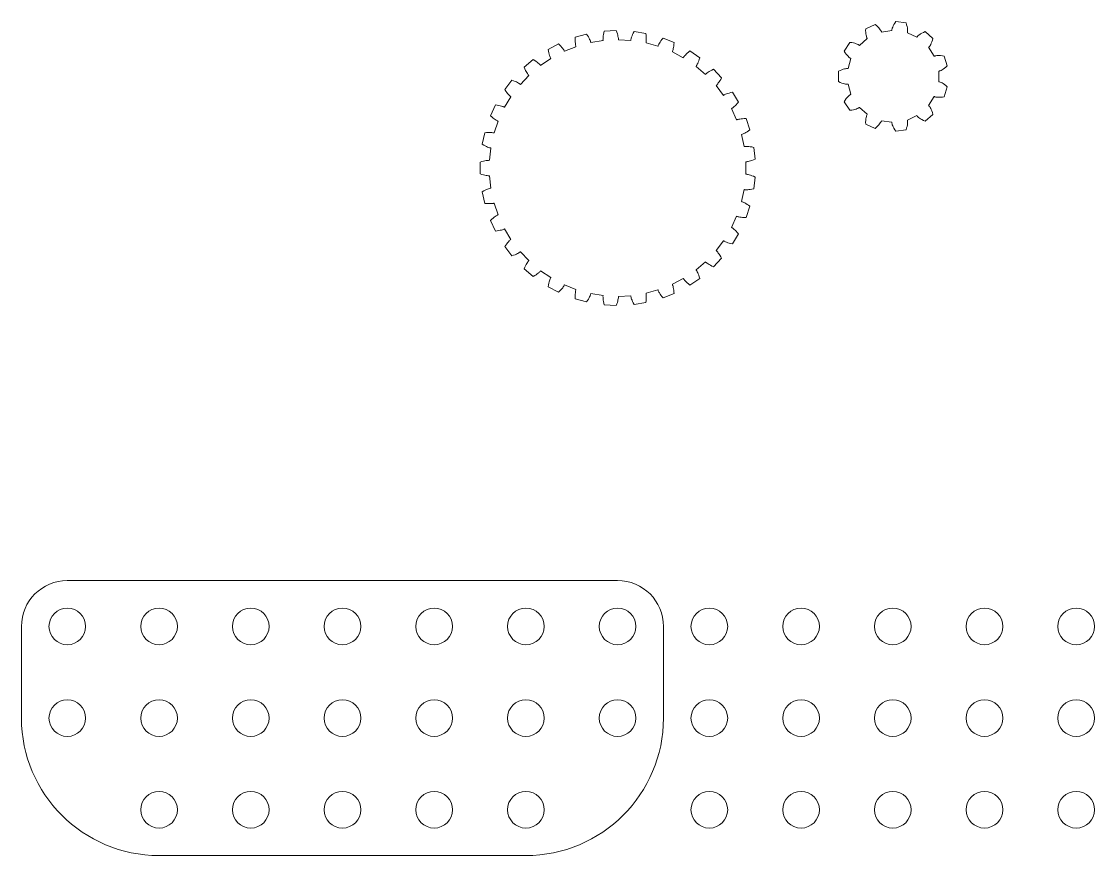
# Model space of a CAD drawing. Extents: x 3 to 252, y 3 to 116.
# Drawn here: x 135 to 252, y 25 to 116 of the extents above; entities that cross this region are included whole.
import ezdxf

# ---------------------------------------------------------------- set-up
doc = ezdxf.new("R2010")
doc.units = 0
doc.layers.get('0').update_dxf_attribs({"lineweight": 0})
doc.layers.add('layer 1', color=1, linetype='Continuous', lineweight=0)

msp = doc.modelspace()

# ---------------------------------------------------------------- linework, layer by layer
at = {"lineweight": 0}
for p, q in [((230.22, 115.82), (230.34, 115.99)), ((230.34, 115.99), (230.34, 115.99)), ((231.45, 115.83), (230.34, 115.99)), ((231.51, 115.63), (231.45, 115.83)), ((231.45, 115.83), (231.45, 115.83)), ((198.47, 114.57), (198.51, 114.74)), ((198.51, 114.74), (198.55, 114.93)), ((199.84, 115), (198.55, 114.93)), ((198.55, 114.93), (198.55, 114.93)), ((199.91, 114.81), (199.84, 115)), ((199.84, 115), (199.84, 115)), ((199.97, 114.65), (199.91, 114.81)), ((201.64, 114.56), (201.71, 114.72)), ((201.71, 114.72), (201.8, 114.89)), ((201.8, 114.89), (201.8, 114.89)), ((203.07, 114.68), (201.8, 114.89)), ((203.1, 114.49), (203.07, 114.68)), ((203.07, 114.68), (203.07, 114.68)), ((227.04, 114.99), (227.05, 115.2)), ((227.05, 114.8), (227.04, 114.99)), ((228.07, 115.67), (227.05, 115.2)), ((227.05, 115.2), (227.05, 115.2)), ((227.07, 114.64), (227.05, 114.8)), ((228.23, 115.54), (228.07, 115.67)), ((228.07, 115.67), (228.07, 115.67)), ((228.37, 115.41), (228.23, 115.54)), ((228.48, 115.29), (228.37, 115.41)), ((228.57, 115.18), (228.48, 115.29)), ((228.64, 115.08), (228.57, 115.18)), ((228.7, 115), (228.64, 115.08)), ((228.73, 114.93), (228.7, 115)), ((228.76, 114.88), (228.73, 114.93)), ((228.77, 114.85), (228.76, 114.88)), ((229.9, 115), (228.77, 114.84)), ((228.77, 114.84), (228.77, 114.85)), ((229.9, 115.04), (229.91, 115.1)), ((229.9, 115.01), (229.9, 115.04)), ((229.9, 115), (229.9, 115.01)), ((229.91, 115.1), (229.93, 115.17)), ((229.93, 115.17), (229.95, 115.27)), ((229.95, 115.27), (229.99, 115.38)), ((229.99, 115.38), (230.05, 115.51)), ((230.05, 115.51), (230.12, 115.66)), ((230.12, 115.66), (230.22, 115.82)), ((231.56, 115.45), (231.51, 115.63)), ((231.59, 115.29), (231.56, 115.45)), ((231.61, 115.15), (231.59, 115.29)), ((231.59, 114.77), (231.6, 114.8)), ((231.59, 114.76), (231.59, 114.77)), ((232.62, 114.28), (231.59, 114.76)), ((231.6, 114.85), (231.61, 114.93)), ((231.6, 114.8), (231.6, 114.85)), ((231.61, 115.03), (231.61, 115.15)), ((231.61, 114.93), (231.61, 115.03)), ((233.03, 114.63), (233.17, 114.72)), ((233.17, 114.72), (233.34, 114.8)), ((233.34, 114.8), (233.53, 114.88)), ((233.53, 114.88), (233.53, 114.88)), ((234.38, 114.15), (233.53, 114.88)), ((193.56, 113.54), (192.42, 112.94)), ((193.7, 113.4), (193.56, 113.54)), ((193.56, 113.54), (193.56, 113.54)), ((195.37, 114.07), (195.38, 114.27)), ((195.37, 113.89), (195.37, 114.07)), ((195.38, 113.74), (195.37, 113.89)), ((196.62, 114.61), (195.38, 114.27)), ((195.38, 114.27), (195.38, 114.27)), ((195.39, 113.61), (195.38, 113.74)), ((195.4, 113.49), (195.39, 113.61)), ((195.42, 113.4), (195.4, 113.49)), ((196.73, 114.45), (196.62, 114.61)), ((196.62, 114.61), (196.62, 114.61)), ((196.82, 114.3), (196.73, 114.45)), ((196.89, 114.16), (196.82, 114.3)), ((196.95, 114.04), (196.89, 114.16)), ((197, 113.94), (196.95, 114.04)), ((197.03, 113.85), (197, 113.94)), ((197.06, 113.78), (197.03, 113.85)), ((197.07, 113.73), (197.06, 113.78)), ((197.08, 113.7), (197.07, 113.73)), ((197.09, 113.69), (197.08, 113.7)), ((198.41, 113.91), (197.09, 113.69)), ((198.4, 114), (198.41, 114.07)), ((198.41, 113.95), (198.4, 114)), ((198.41, 114.17), (198.42, 114.28)), ((198.41, 114.07), (198.41, 114.17)), ((198.41, 113.92), (198.41, 113.95)), ((198.41, 113.91), (198.41, 113.92)), ((198.42, 114.28), (198.44, 114.41)), ((198.44, 114.41), (198.47, 114.57)), ((200.01, 114.5), (199.97, 114.65)), ((200.04, 114.37), (200.01, 114.5)), ((200.07, 114.26), (200.04, 114.37)), ((200.08, 114.16), (200.07, 114.26)), ((200.09, 114.09), (200.08, 114.16)), ((200.09, 114.04), (200.09, 114.09)), ((200.1, 114.01), (200.09, 114.04)), ((200.1, 114), (200.1, 114.01)), ((201.44, 113.93), (200.1, 114)), ((201.44, 113.97), (201.45, 114.02)), ((201.44, 113.94), (201.44, 113.97)), ((201.44, 113.93), (201.44, 113.94)), ((201.45, 114.02), (201.47, 114.09)), ((201.47, 114.09), (201.49, 114.18)), ((201.49, 114.18), (201.53, 114.29)), ((201.53, 114.29), (201.58, 114.41)), ((201.58, 114.41), (201.64, 114.56)), ((203.12, 114.31), (203.1, 114.49)), ((203.1, 113.65), (203.11, 113.66)), ((204.4, 113.29), (203.1, 113.65)), ((203.11, 113.69), (203.12, 113.75)), ((203.11, 113.66), (203.11, 113.69)), ((203.13, 114.16), (203.12, 114.31)), ((203.12, 113.82), (203.13, 113.91)), ((203.12, 113.75), (203.12, 113.82)), ((203.13, 114.02), (203.13, 114.16)), ((203.13, 113.91), (203.13, 114.02)), ((204.46, 113.45), (204.51, 113.53)), ((204.51, 113.53), (204.57, 113.63)), ((204.57, 113.63), (204.64, 113.74)), ((204.64, 113.74), (204.73, 113.87)), ((204.73, 113.87), (204.83, 114.01)), ((204.83, 114.01), (204.96, 114.16)), ((204.96, 114.16), (204.96, 114.16)), ((206.15, 113.68), (204.96, 114.16)), ((206.14, 113.49), (206.15, 113.68)), ((206.15, 113.68), (206.15, 113.68)), ((225.32, 113.7), (224.71, 112.76)), ((225.53, 113.68), (225.32, 113.7)), ((225.32, 113.7), (225.32, 113.7)), ((225.71, 113.65), (225.53, 113.68)), ((225.87, 113.61), (225.71, 113.65)), ((226.01, 113.56), (225.87, 113.61)), ((226.12, 113.52), (226.01, 113.56)), ((226.21, 113.48), (226.12, 113.52)), ((227.22, 114.13), (226.36, 113.38)), ((227.09, 114.5), (227.07, 114.64)), ((227.12, 114.38), (227.09, 114.5)), ((227.15, 114.29), (227.12, 114.38)), ((227.18, 114.22), (227.15, 114.29)), ((227.2, 114.17), (227.18, 114.22)), ((227.21, 114.14), (227.2, 114.17)), ((227.22, 114.13), (227.21, 114.14)), ((232.62, 114.28), (232.63, 114.29)), ((232.63, 114.29), (232.65, 114.32)), ((232.65, 114.32), (232.69, 114.36)), ((232.69, 114.36), (232.74, 114.41)), ((232.74, 114.41), (232.81, 114.48)), ((232.81, 114.48), (232.91, 114.55)), ((232.91, 114.55), (233.03, 114.63)), ((234.14, 113.49), (234.2, 113.61)), ((234.2, 113.61), (234.27, 113.77)), ((234.27, 113.77), (234.33, 113.94)), ((234.33, 113.94), (234.38, 114.15)), ((234.38, 114.15), (234.38, 114.15)), ((192.46, 112.75), (192.42, 112.94)), ((192.42, 112.94), (192.42, 112.94)), ((192.49, 112.57), (192.46, 112.75)), ((192.53, 112.42), (192.49, 112.57)), ((192.57, 112.29), (192.53, 112.42)), ((193.82, 113.28), (193.7, 113.4)), ((193.92, 113.16), (193.82, 113.28)), ((194.01, 113.05), (193.92, 113.16)), ((194.07, 112.96), (194.01, 113.05)), ((194.13, 112.89), (194.07, 112.96)), ((194.17, 112.82), (194.13, 112.89)), ((194.19, 112.78), (194.17, 112.82)), ((194.21, 112.75), (194.19, 112.78)), ((195.46, 113.24), (194.21, 112.74)), ((194.21, 112.74), (194.21, 112.75)), ((195.43, 113.33), (195.42, 113.4)), ((195.44, 113.28), (195.43, 113.33)), ((195.45, 113.25), (195.44, 113.28)), ((195.46, 113.24), (195.45, 113.25)), ((204.4, 113.3), (204.41, 113.33)), ((204.4, 113.29), (204.4, 113.3)), ((204.41, 113.33), (204.43, 113.38)), ((204.43, 113.38), (204.46, 113.45)), ((205.97, 112.68), (205.98, 112.71)), ((205.97, 112.67), (205.97, 112.68)), ((207.15, 112.04), (205.97, 112.67)), ((205.98, 112.71), (206, 112.76)), ((206, 112.76), (206.02, 112.83)), ((206.02, 112.83), (206.05, 112.92)), ((206.05, 112.92), (206.07, 113.03)), ((206.07, 113.03), (206.1, 113.16)), ((206.1, 113.16), (206.12, 113.31)), ((206.12, 113.31), (206.14, 113.49)), ((207.31, 112.24), (207.39, 112.33)), ((207.39, 112.33), (207.48, 112.42)), ((207.48, 112.42), (207.6, 112.53)), ((207.6, 112.53), (207.73, 112.64)), ((207.73, 112.64), (207.89, 112.77)), ((207.89, 112.77), (207.89, 112.77)), ((208.95, 112.04), (207.89, 112.77)), ((224.82, 112.58), (224.71, 112.76)), ((224.71, 112.76), (224.71, 112.76)), ((224.93, 112.42), (224.82, 112.58)), ((225.03, 112.3), (224.93, 112.42)), ((226.28, 113.44), (226.21, 113.48)), ((226.32, 113.41), (226.28, 113.44)), ((226.35, 113.39), (226.32, 113.41)), ((226.36, 113.38), (226.35, 113.39)), ((234.53, 112.21), (233.91, 113.17)), ((233.91, 113.17), (233.92, 113.17)), ((233.92, 113.17), (233.94, 113.2)), ((233.94, 113.2), (233.98, 113.24)), ((233.98, 113.24), (234.03, 113.3)), ((234.03, 113.3), (234.08, 113.38)), ((234.08, 113.38), (234.14, 113.49)), ((190.8, 111.84), (189.82, 111)), ((190.97, 111.73), (190.8, 111.84)), ((190.8, 111.84), (190.8, 111.84)), ((191.11, 111.64), (190.97, 111.73)), ((191.24, 111.54), (191.11, 111.64)), ((191.34, 111.46), (191.24, 111.54)), ((191.43, 111.38), (191.34, 111.46)), ((191.49, 111.32), (191.43, 111.38)), ((191.55, 111.27), (191.49, 111.32)), ((191.58, 111.23), (191.55, 111.27)), ((191.6, 111.21), (191.58, 111.23)), ((191.61, 111.2), (191.6, 111.21)), ((192.72, 111.95), (191.61, 111.2)), ((192.61, 112.19), (192.57, 112.29)), ((192.64, 112.1), (192.61, 112.19)), ((192.67, 112.03), (192.64, 112.1)), ((192.7, 111.99), (192.67, 112.03)), ((192.71, 111.96), (192.7, 111.99)), ((192.72, 111.95), (192.71, 111.96)), ((207.15, 112.04), (207.16, 112.05)), ((207.16, 112.05), (207.17, 112.08)), ((207.17, 112.08), (207.21, 112.12)), ((207.21, 112.12), (207.25, 112.17)), ((207.25, 112.17), (207.31, 112.24)), ((208.57, 111.13), (208.6, 111.17)), ((208.6, 111.17), (208.64, 111.23)), ((208.64, 111.23), (208.68, 111.32)), ((208.68, 111.32), (208.73, 111.42)), ((208.73, 111.42), (208.78, 111.54)), ((208.78, 111.54), (208.84, 111.69)), ((208.84, 111.69), (208.9, 111.85)), ((208.9, 111.85), (208.95, 112.04)), ((208.95, 112.04), (208.95, 112.04)), ((225.13, 112.19), (225.03, 112.3)), ((225.44, 111.95), (225.12, 110.85)), ((225.21, 112.11), (225.13, 112.19)), ((225.29, 112.04), (225.21, 112.11)), ((225.35, 112), (225.29, 112.04)), ((225.4, 111.97), (225.35, 112)), ((225.43, 111.95), (225.4, 111.97)), ((225.44, 111.95), (225.43, 111.95)), ((234.53, 112.21), (234.54, 112.21)), ((234.54, 112.21), (234.57, 112.22)), ((234.57, 112.22), (234.62, 112.24)), ((234.62, 112.24), (234.7, 112.25)), ((234.7, 112.25), (234.8, 112.27)), ((234.8, 112.27), (234.92, 112.28)), ((234.92, 112.28), (235.06, 112.28)), ((235.06, 112.28), (235.22, 112.28)), ((235.22, 112.28), (235.41, 112.26)), ((235.41, 112.26), (235.62, 112.22)), ((235.62, 112.22), (235.62, 112.22)), ((235.93, 111.14), (235.62, 112.22)), ((190.32, 110.1), (189.4, 109.13)), ((189.89, 110.82), (189.82, 111)), ((189.82, 111), (189.82, 111)), ((189.97, 110.66), (189.89, 110.82)), ((190.04, 110.53), (189.97, 110.66)), ((190.1, 110.41), (190.04, 110.53)), ((190.16, 110.31), (190.1, 110.41)), ((190.22, 110.23), (190.16, 110.31)), ((190.26, 110.18), (190.22, 110.23)), ((190.29, 110.13), (190.26, 110.18)), ((190.31, 110.11), (190.29, 110.13)), ((190.32, 110.1), (190.31, 110.11)), ((208.55, 111.09), (208.56, 111.1)), ((209.57, 110.22), (208.55, 111.09)), ((208.56, 111.1), (208.57, 111.13)), ((209.57, 110.22), (209.58, 110.23)), ((209.58, 110.23), (209.6, 110.25)), ((209.6, 110.25), (209.64, 110.29)), ((209.64, 110.29), (209.7, 110.33)), ((209.7, 110.33), (209.77, 110.39)), ((209.77, 110.39), (209.87, 110.45)), ((209.87, 110.45), (209.98, 110.53)), ((209.98, 110.53), (210.11, 110.6)), ((210.11, 110.6), (210.27, 110.69)), ((210.27, 110.69), (210.45, 110.77)), ((210.45, 110.77), (210.45, 110.77)), ((211.33, 109.84), (210.45, 110.77)), ((224.26, 110.65), (224.07, 110.56)), ((224.07, 110.56), (224.07, 110.56)), ((224.07, 110.56), (224.07, 109.44)), ((224.43, 110.73), (224.26, 110.65)), ((224.58, 110.78), (224.43, 110.73)), ((224.72, 110.82), (224.58, 110.78)), ((224.84, 110.84), (224.72, 110.82)), ((224.94, 110.85), (224.84, 110.84)), ((225.02, 110.86), (224.94, 110.85)), ((225.07, 110.86), (225.02, 110.86)), ((225.1, 110.85), (225.07, 110.86)), ((225.12, 110.85), (225.1, 110.85)), ((235.01, 109.43), (235.01, 110.57)), ((235.01, 110.57), (235.02, 110.57)), ((235.02, 110.57), (235.05, 110.58)), ((235.05, 110.58), (235.11, 110.59)), ((235.11, 110.59), (235.18, 110.62)), ((235.18, 110.62), (235.27, 110.66)), ((235.27, 110.66), (235.38, 110.72)), ((235.38, 110.72), (235.5, 110.79)), ((235.5, 110.79), (235.63, 110.89)), ((235.63, 110.89), (235.78, 111)), ((235.78, 111), (235.93, 111.14)), ((235.93, 111.14), (235.93, 111.14)), ((188.47, 109.58), (187.69, 108.56)), ((188.65, 109.52), (188.47, 109.58)), ((188.47, 109.58), (188.47, 109.58)), ((188.82, 109.45), (188.65, 109.52)), ((188.96, 109.39), (188.82, 109.45)), ((189.08, 109.33), (188.96, 109.39)), ((189.18, 109.27), (189.08, 109.33)), ((189.26, 109.22), (189.18, 109.27)), ((189.32, 109.19), (189.26, 109.22)), ((189.36, 109.16), (189.32, 109.19)), ((189.39, 109.14), (189.36, 109.16)), ((189.4, 109.13), (189.39, 109.14)), ((210.74, 109), (210.77, 109.02)), ((211.55, 107.93), (210.74, 109)), ((210.74, 109), (210.74, 109)), ((210.77, 109.02), (210.8, 109.06)), ((210.8, 109.06), (210.85, 109.12)), ((210.85, 109.12), (210.91, 109.19)), ((210.91, 109.19), (210.98, 109.28)), ((210.98, 109.28), (211.06, 109.39)), ((211.06, 109.39), (211.15, 109.52)), ((211.15, 109.52), (211.24, 109.67)), ((211.24, 109.67), (211.33, 109.84)), ((211.33, 109.84), (211.33, 109.84)), ((224.26, 109.35), (224.07, 109.44)), ((224.07, 109.44), (224.07, 109.44)), ((224.43, 109.27), (224.26, 109.35)), ((224.58, 109.22), (224.43, 109.27)), ((224.72, 109.18), (224.58, 109.22)), ((224.84, 109.16), (224.72, 109.18)), ((224.94, 109.15), (224.84, 109.16)), ((225.02, 109.14), (224.94, 109.15)), ((225.07, 109.14), (225.02, 109.14)), ((225.1, 109.15), (225.07, 109.14)), ((225.12, 109.15), (225.1, 109.15)), ((225.12, 109.15), (225.44, 108.05)), ((235.01, 109.43), (235.02, 109.43)), ((235.02, 109.43), (235.05, 109.42)), ((235.05, 109.42), (235.11, 109.41)), ((235.11, 109.41), (235.18, 109.38)), ((235.18, 109.38), (235.27, 109.34)), ((235.27, 109.34), (235.38, 109.28)), ((235.38, 109.28), (235.5, 109.21)), ((235.5, 109.21), (235.63, 109.11)), ((235.62, 107.78), (235.93, 108.86)), ((235.63, 109.11), (235.78, 109)), ((235.78, 109), (235.93, 108.86)), ((235.93, 108.86), (235.93, 108.86)), ((188.37, 107.78), (187.68, 106.64)), ((187.8, 108.4), (187.69, 108.56)), ((187.69, 108.56), (187.69, 108.56)), ((187.91, 108.26), (187.8, 108.4)), ((188.01, 108.14), (187.91, 108.26)), ((188.1, 108.04), (188.01, 108.14)), ((188.18, 107.95), (188.1, 108.04)), ((188.24, 107.89), (188.18, 107.95)), ((188.3, 107.84), (188.24, 107.89)), ((188.34, 107.81), (188.3, 107.84)), ((188.36, 107.79), (188.34, 107.81)), ((188.37, 107.78), (188.36, 107.79)), ((211.55, 107.93), (211.56, 107.93)), ((211.56, 107.93), (211.58, 107.95)), ((211.58, 107.95), (211.63, 107.98)), ((211.63, 107.98), (211.69, 108.01)), ((211.69, 108.01), (211.78, 108.05)), ((211.78, 108.05), (211.88, 108.09)), ((211.88, 108.09), (212.01, 108.14)), ((212.01, 108.14), (212.16, 108.18)), ((212.16, 108.18), (212.33, 108.23)), ((212.33, 108.23), (212.52, 108.28)), ((212.52, 108.28), (212.52, 108.28)), ((213.18, 107.17), (212.52, 108.28)), ((225.03, 107.7), (224.93, 107.58)), ((225.13, 107.81), (225.03, 107.7)), ((225.21, 107.89), (225.13, 107.81)), ((225.29, 107.96), (225.21, 107.89)), ((225.35, 108), (225.29, 107.96)), ((225.4, 108.03), (225.35, 108)), ((225.43, 108.05), (225.4, 108.03)), ((225.44, 108.05), (225.43, 108.05)), ((233.91, 106.83), (234.53, 107.79)), ((234.53, 107.79), (234.54, 107.79)), ((234.54, 107.79), (234.57, 107.78)), ((234.57, 107.78), (234.62, 107.76)), ((234.62, 107.76), (234.7, 107.75)), ((234.7, 107.75), (234.8, 107.73)), ((234.8, 107.73), (234.92, 107.72)), ((234.92, 107.72), (235.06, 107.72)), ((235.06, 107.72), (235.22, 107.72)), ((235.22, 107.72), (235.41, 107.74)), ((235.41, 107.74), (235.62, 107.78)), ((235.62, 107.78), (235.62, 107.78)), ((186.68, 106.88), (186.14, 105.71)), ((186.87, 106.85), (186.68, 106.88)), ((186.68, 106.88), (186.68, 106.88)), ((187.05, 106.82), (186.87, 106.85)), ((187.2, 106.79), (187.05, 106.82)), ((187.33, 106.76), (187.2, 106.79)), ((187.44, 106.73), (187.33, 106.76)), ((187.53, 106.7), (187.44, 106.73)), ((187.6, 106.67), (187.53, 106.7)), ((187.64, 106.65), (187.6, 106.67)), ((187.67, 106.64), (187.64, 106.65)), ((187.68, 106.64), (187.67, 106.64)), ((212.42, 106.48), (212.43, 106.49)), ((212.98, 105.26), (212.42, 106.48)), ((212.43, 106.49), (212.45, 106.5)), ((212.45, 106.5), (212.5, 106.53)), ((212.5, 106.53), (212.56, 106.57)), ((212.56, 106.57), (212.63, 106.63)), ((212.63, 106.63), (212.72, 106.7)), ((212.72, 106.7), (212.82, 106.79)), ((212.82, 106.79), (212.93, 106.9)), ((212.93, 106.9), (213.05, 107.03)), ((213.05, 107.03), (213.18, 107.17)), ((213.18, 107.17), (213.18, 107.17)), ((224.82, 107.42), (224.71, 107.24)), ((224.71, 107.24), (224.71, 107.24)), ((224.71, 107.24), (225.32, 106.3)), ((224.93, 107.58), (224.82, 107.42)), ((226.12, 106.48), (226.01, 106.44)), ((226.21, 106.52), (226.12, 106.48)), ((226.28, 106.56), (226.21, 106.52)), ((226.32, 106.59), (226.28, 106.56)), ((226.35, 106.61), (226.32, 106.59)), ((226.36, 106.62), (226.35, 106.61)), ((226.36, 106.62), (227.22, 105.87)), ((233.91, 106.83), (233.92, 106.83)), ((233.92, 106.83), (233.94, 106.8)), ((233.94, 106.8), (233.98, 106.76)), ((233.98, 106.76), (234.03, 106.7)), ((234.03, 106.7), (234.08, 106.62)), ((234.08, 106.62), (234.14, 106.51)), ((234.14, 106.51), (234.2, 106.39)), ((186.28, 105.58), (186.14, 105.71)), ((186.14, 105.71), (186.14, 105.71)), ((186.42, 105.46), (186.28, 105.58)), ((186.54, 105.37), (186.42, 105.46)), ((186.65, 105.29), (186.54, 105.37)), ((213.07, 105.29), (213.14, 105.31)), ((213.14, 105.31), (213.23, 105.33)), ((213.23, 105.33), (213.34, 105.35)), ((213.34, 105.35), (213.48, 105.37)), ((213.48, 105.37), (213.63, 105.38)), ((213.63, 105.38), (213.81, 105.39)), ((213.81, 105.39), (214, 105.4)), ((214, 105.4), (214, 105.4)), ((214.42, 104.17), (214, 105.4)), ((225.53, 106.32), (225.32, 106.3)), ((225.32, 106.3), (225.32, 106.3)), ((225.71, 106.35), (225.53, 106.32)), ((225.87, 106.39), (225.71, 106.35)), ((226.01, 106.44), (225.87, 106.39)), ((227.07, 105.36), (227.05, 105.2)), ((227.09, 105.5), (227.07, 105.36)), ((227.12, 105.62), (227.09, 105.5)), ((227.15, 105.71), (227.12, 105.62)), ((227.18, 105.78), (227.15, 105.71)), ((227.2, 105.83), (227.18, 105.78)), ((227.21, 105.86), (227.2, 105.83)), ((227.22, 105.87), (227.21, 105.86)), ((231.59, 105.24), (232.62, 105.72)), ((232.62, 105.72), (232.63, 105.71)), ((232.63, 105.71), (232.65, 105.68)), ((232.65, 105.68), (232.69, 105.64)), ((232.69, 105.64), (232.74, 105.59)), ((232.74, 105.59), (232.81, 105.52)), ((232.81, 105.52), (232.91, 105.45)), ((232.91, 105.45), (233.03, 105.37)), ((233.03, 105.37), (233.17, 105.28)), ((233.53, 105.12), (234.38, 105.85)), ((234.2, 106.39), (234.27, 106.23)), ((234.27, 106.23), (234.33, 106.06)), ((234.33, 106.06), (234.38, 105.85)), ((234.38, 105.85), (234.38, 105.85)), ((186.97, 105.1), (186.54, 103.83)), ((186.74, 105.22), (186.65, 105.29)), ((186.82, 105.18), (186.74, 105.22)), ((186.89, 105.14), (186.82, 105.18)), ((186.93, 105.12), (186.89, 105.14)), ((186.96, 105.1), (186.93, 105.12)), ((186.97, 105.1), (186.96, 105.1)), ((212.98, 105.26), (212.99, 105.27)), ((212.99, 105.27), (213.02, 105.28)), ((213.02, 105.28), (213.07, 105.29)), ((214.26, 104.06), (214.42, 104.17)), ((214.42, 104.17), (214.42, 104.17)), ((227.05, 105.2), (227.04, 105.01)), ((227.04, 105.01), (227.05, 104.8)), ((227.05, 104.8), (227.05, 104.8)), ((227.05, 104.8), (228.07, 104.33)), ((228.23, 104.46), (228.07, 104.33)), ((228.07, 104.33), (228.07, 104.33)), ((228.37, 104.59), (228.23, 104.46)), ((228.48, 104.71), (228.37, 104.59)), ((228.57, 104.82), (228.48, 104.71)), ((228.64, 104.92), (228.57, 104.82)), ((228.7, 105), (228.64, 104.92)), ((228.73, 105.07), (228.7, 105)), ((228.76, 105.12), (228.73, 105.07)), ((228.77, 105.15), (228.76, 105.12)), ((228.77, 105.16), (228.77, 105.15)), ((228.77, 105.16), (229.9, 105)), ((229.9, 105), (229.9, 104.99)), ((229.9, 104.99), (229.9, 104.96)), ((229.9, 104.96), (229.91, 104.9)), ((229.91, 104.9), (229.93, 104.83)), ((229.93, 104.83), (229.95, 104.73)), ((229.95, 104.73), (229.99, 104.62)), ((229.99, 104.62), (230.05, 104.49)), ((230.05, 104.49), (230.12, 104.34)), ((230.12, 104.34), (230.22, 104.18)), ((230.22, 104.18), (230.34, 104.01)), ((230.34, 104.01), (231.45, 104.17)), ((231.51, 104.37), (231.45, 104.17)), ((231.45, 104.17), (231.45, 104.17)), ((231.56, 104.55), (231.51, 104.37)), ((231.59, 104.71), (231.56, 104.55)), ((231.59, 105.24), (231.59, 105.23)), ((231.59, 105.23), (231.6, 105.2)), ((231.61, 104.85), (231.59, 104.71)), ((231.6, 105.2), (231.6, 105.15)), ((231.6, 105.15), (231.61, 105.07)), ((231.61, 105.07), (231.61, 104.97)), ((231.61, 104.97), (231.61, 104.85)), ((233.17, 105.28), (233.34, 105.2)), ((233.34, 105.2), (233.53, 105.12)), ((233.53, 105.12), (233.53, 105.12)), ((185.51, 103.85), (185.23, 102.59)), ((185.71, 103.87), (185.51, 103.85)), ((185.51, 103.85), (185.51, 103.85)), ((185.88, 103.88), (185.71, 103.87)), ((186.04, 103.88), (185.88, 103.88)), ((186.17, 103.88), (186.04, 103.88)), ((186.29, 103.87), (186.17, 103.88)), ((186.38, 103.86), (186.29, 103.87)), ((186.45, 103.85), (186.38, 103.86)), ((186.5, 103.84), (186.45, 103.85)), ((186.53, 103.83), (186.5, 103.84)), ((186.54, 103.83), (186.53, 103.83)), ((213.81, 102.35), (213.52, 103.66)), ((213.52, 103.66), (213.53, 103.66)), ((213.53, 103.66), (213.56, 103.67)), ((213.56, 103.67), (213.61, 103.69)), ((213.61, 103.69), (213.68, 103.72)), ((213.68, 103.72), (213.76, 103.76)), ((213.76, 103.76), (213.86, 103.81)), ((213.86, 103.81), (213.98, 103.88)), ((213.98, 103.88), (214.11, 103.96)), ((214.11, 103.96), (214.26, 104.06)), ((230.34, 104.01), (230.34, 104.01)), ((185.41, 102.49), (185.23, 102.59)), ((185.23, 102.59), (185.23, 102.59)), ((185.56, 102.41), (185.41, 102.49)), ((185.7, 102.35), (185.56, 102.41)), ((185.83, 102.29), (185.7, 102.35)), ((185.93, 102.25), (185.83, 102.29)), ((186.02, 102.22), (185.93, 102.25)), ((186.09, 102.2), (186.02, 102.22)), ((186.18, 102.18), (186.03, 100.85)), ((186.14, 102.19), (186.09, 102.2)), ((186.17, 102.18), (186.14, 102.19)), ((186.18, 102.18), (186.17, 102.18)), ((213.81, 102.35), (213.82, 102.35)), ((213.82, 102.35), (213.85, 102.36)), ((213.85, 102.36), (213.9, 102.36)), ((213.9, 102.36), (213.98, 102.36)), ((213.98, 102.36), (214.07, 102.36)), ((214.07, 102.36), (214.18, 102.36)), ((214.18, 102.36), (214.32, 102.35)), ((214.32, 102.35), (214.47, 102.33)), ((214.47, 102.33), (214.64, 102.3)), ((214.64, 102.3), (214.84, 102.26)), ((214.84, 102.26), (214.84, 102.26)), ((214.98, 100.98), (214.84, 102.26)), ((185.21, 100.7), (185.02, 100.64)), ((185.02, 100.64), (185.02, 100.64)), ((185.02, 100.64), (185.02, 99.36)), ((185.38, 100.75), (185.21, 100.7)), ((185.53, 100.79), (185.38, 100.75)), ((185.66, 100.81), (185.53, 100.79)), ((185.78, 100.83), (185.66, 100.81)), ((185.87, 100.84), (185.78, 100.83)), ((185.94, 100.84), (185.87, 100.84)), ((185.99, 100.85), (185.94, 100.84)), ((186.02, 100.85), (185.99, 100.85)), ((186.03, 100.85), (186.02, 100.85)), ((213.99, 99.33), (213.99, 100.67)), ((213.99, 100.67), (214, 100.67)), ((214, 100.67), (214.03, 100.67)), ((214.03, 100.67), (214.09, 100.68)), ((214.09, 100.68), (214.16, 100.7)), ((214.16, 100.7), (214.25, 100.72)), ((214.25, 100.72), (214.36, 100.74)), ((214.36, 100.74), (214.49, 100.78)), ((214.49, 100.78), (214.63, 100.84)), ((214.63, 100.84), (214.8, 100.9)), ((214.8, 100.9), (214.98, 100.98)), ((214.98, 100.98), (214.98, 100.98)), ((185.21, 99.3), (185.02, 99.36)), ((185.02, 99.36), (185.02, 99.36)), ((185.38, 99.25), (185.21, 99.3)), ((185.53, 99.21), (185.38, 99.25)), ((185.66, 99.19), (185.53, 99.21)), ((185.78, 99.17), (185.66, 99.19)), ((185.87, 99.16), (185.78, 99.17)), ((185.94, 99.16), (185.87, 99.16)), ((185.99, 99.15), (185.94, 99.16)), ((186.02, 99.15), (185.99, 99.15)), ((186.03, 99.15), (186.02, 99.15)), ((186.03, 99.15), (186.18, 97.82)), ((213.99, 99.33), (214, 99.33)), ((214, 99.33), (214.03, 99.33)), ((214.03, 99.33), (214.09, 99.32)), ((214.09, 99.32), (214.16, 99.3)), ((214.16, 99.3), (214.25, 99.28)), ((214.25, 99.28), (214.36, 99.26)), ((214.36, 99.26), (214.49, 99.22)), ((214.49, 99.22), (214.63, 99.16)), ((214.63, 99.16), (214.8, 99.1)), ((214.8, 99.1), (214.98, 99.02)), ((214.84, 97.74), (214.98, 99.02)), ((214.98, 99.02), (214.98, 99.02)), ((185.41, 97.51), (185.23, 97.41)), ((185.23, 97.41), (185.23, 97.41)), ((185.23, 97.41), (185.51, 96.15)), ((185.56, 97.59), (185.41, 97.51)), ((185.7, 97.65), (185.56, 97.59)), ((185.83, 97.71), (185.7, 97.65)), ((185.93, 97.75), (185.83, 97.71)), ((186.02, 97.78), (185.93, 97.75)), ((186.09, 97.8), (186.02, 97.78)), ((186.14, 97.81), (186.09, 97.8)), ((186.17, 97.82), (186.14, 97.81)), ((186.18, 97.82), (186.17, 97.82)), ((213.52, 96.34), (213.81, 97.65)), ((213.81, 97.65), (213.82, 97.65)), ((213.82, 97.65), (213.85, 97.64)), ((213.85, 97.64), (213.9, 97.64)), ((213.9, 97.64), (213.98, 97.64)), ((213.98, 97.64), (214.07, 97.64)), ((214.07, 97.64), (214.18, 97.64)), ((214.18, 97.64), (214.32, 97.65)), ((214.32, 97.65), (214.47, 97.67)), ((214.47, 97.67), (214.64, 97.7)), ((214.64, 97.7), (214.84, 97.74)), ((214.84, 97.74), (214.84, 97.74)), ((185.71, 96.13), (185.51, 96.15)), ((185.51, 96.15), (185.51, 96.15)), ((185.88, 96.12), (185.71, 96.13)), ((186.04, 96.12), (185.88, 96.12)), ((186.17, 96.12), (186.04, 96.12)), ((186.29, 96.13), (186.17, 96.12)), ((186.38, 96.14), (186.29, 96.13)), ((186.45, 96.15), (186.38, 96.14)), ((186.5, 96.16), (186.45, 96.15)), ((186.53, 96.17), (186.5, 96.16)), ((186.54, 96.17), (186.53, 96.17)), ((186.54, 96.17), (186.97, 94.9)), ((213.52, 96.34), (213.53, 96.34)), ((213.53, 96.34), (213.56, 96.33)), ((213.56, 96.33), (213.61, 96.31)), ((213.61, 96.31), (213.68, 96.28)), ((213.68, 96.28), (213.76, 96.24)), ((213.76, 96.24), (213.86, 96.19)), ((213.86, 96.19), (213.98, 96.12)), ((213.98, 96.12), (214.11, 96.04)), ((214.11, 96.04), (214.26, 95.94)), ((214.26, 95.94), (214.42, 95.83)), ((186.74, 94.78), (186.65, 94.71)), ((186.82, 94.82), (186.74, 94.78)), ((186.89, 94.86), (186.82, 94.82)), ((186.93, 94.88), (186.89, 94.86)), ((186.96, 94.9), (186.93, 94.88)), ((186.97, 94.9), (186.96, 94.9)), ((214, 94.6), (214.42, 95.83)), ((214.42, 95.83), (214.42, 95.83)), ((186.28, 94.42), (186.14, 94.29)), ((186.14, 94.29), (186.14, 94.29)), ((186.14, 94.29), (186.68, 93.12)), ((186.42, 94.54), (186.28, 94.42)), ((186.54, 94.63), (186.42, 94.54)), ((186.65, 94.71), (186.54, 94.63)), ((212.42, 93.52), (212.98, 94.74)), ((212.98, 94.74), (212.99, 94.73)), ((212.99, 94.73), (213.02, 94.72)), ((213.02, 94.72), (213.07, 94.71)), ((213.07, 94.71), (213.14, 94.69)), ((213.14, 94.69), (213.23, 94.67)), ((213.23, 94.67), (213.34, 94.65)), ((213.34, 94.65), (213.48, 94.63)), ((213.48, 94.63), (213.63, 94.62)), ((213.63, 94.62), (213.81, 94.61)), ((213.81, 94.61), (214, 94.6)), ((214, 94.6), (214, 94.6)), ((186.87, 93.15), (186.68, 93.12)), ((186.68, 93.12), (186.68, 93.12)), ((187.05, 93.18), (186.87, 93.15)), ((187.2, 93.21), (187.05, 93.18)), ((187.33, 93.24), (187.2, 93.21)), ((187.44, 93.27), (187.33, 93.24)), ((187.53, 93.3), (187.44, 93.27)), ((187.6, 93.33), (187.53, 93.3)), ((187.64, 93.35), (187.6, 93.33)), ((187.67, 93.36), (187.64, 93.35)), ((187.68, 93.36), (187.67, 93.36)), ((187.68, 93.36), (188.37, 92.22)), ((212.42, 93.52), (212.43, 93.51)), ((212.43, 93.51), (212.45, 93.5)), ((212.45, 93.5), (212.5, 93.47)), ((212.5, 93.47), (212.56, 93.43)), ((212.52, 91.72), (213.18, 92.83)), ((212.56, 93.43), (212.63, 93.37)), ((212.63, 93.37), (212.72, 93.3)), ((212.72, 93.3), (212.82, 93.21)), ((212.82, 93.21), (212.93, 93.1)), ((212.93, 93.1), (213.05, 92.97)), ((213.05, 92.97), (213.18, 92.83)), ((213.18, 92.83), (213.18, 92.83)), ((187.8, 91.6), (187.69, 91.44)), ((187.69, 91.44), (187.69, 91.44)), ((187.69, 91.44), (188.47, 90.42)), ((187.91, 91.74), (187.8, 91.6)), ((188.01, 91.86), (187.91, 91.74)), ((188.1, 91.96), (188.01, 91.86)), ((188.18, 92.05), (188.1, 91.96)), ((188.24, 92.11), (188.18, 92.05)), ((188.3, 92.16), (188.24, 92.11)), ((188.34, 92.19), (188.3, 92.16)), ((188.36, 92.21), (188.34, 92.19)), ((188.37, 92.22), (188.36, 92.21)), ((210.74, 91), (211.55, 92.07)), ((211.55, 92.07), (211.56, 92.07)), ((211.56, 92.07), (211.58, 92.05)), ((211.58, 92.05), (211.63, 92.02)), ((211.63, 92.02), (211.69, 91.99)), ((211.69, 91.99), (211.78, 91.95)), ((211.78, 91.95), (211.88, 91.91)), ((211.88, 91.91), (212.01, 91.86)), ((212.01, 91.86), (212.16, 91.82)), ((212.16, 91.82), (212.33, 91.77)), ((212.33, 91.77), (212.52, 91.72)), ((212.52, 91.72), (212.52, 91.72)), ((188.65, 90.48), (188.47, 90.42)), ((188.47, 90.42), (188.47, 90.42)), ((188.82, 90.55), (188.65, 90.48)), ((188.96, 90.61), (188.82, 90.55)), ((189.08, 90.67), (188.96, 90.61)), ((189.18, 90.73), (189.08, 90.67)), ((189.26, 90.78), (189.18, 90.73)), ((189.32, 90.81), (189.26, 90.78)), ((189.36, 90.84), (189.32, 90.81)), ((189.39, 90.86), (189.36, 90.84)), ((189.4, 90.87), (189.39, 90.86)), ((189.4, 90.87), (190.32, 89.9)), ((210.45, 89.23), (211.33, 90.16)), ((210.74, 91), (210.74, 91)), ((210.74, 91), (210.77, 90.98)), ((210.77, 90.98), (210.8, 90.94)), ((210.8, 90.94), (210.85, 90.88)), ((210.85, 90.88), (210.91, 90.81)), ((210.91, 90.81), (210.98, 90.72)), ((210.98, 90.72), (211.06, 90.61)), ((211.06, 90.61), (211.15, 90.48)), ((211.15, 90.48), (211.24, 90.33)), ((211.24, 90.33), (211.33, 90.16)), ((211.33, 90.16), (211.33, 90.16)), ((189.89, 89.18), (189.82, 89)), ((189.82, 89), (189.82, 89)), ((189.82, 89), (190.8, 88.16)), ((189.97, 89.34), (189.89, 89.18)), ((190.04, 89.47), (189.97, 89.34)), ((190.1, 89.59), (190.04, 89.47)), ((190.16, 89.69), (190.1, 89.59)), ((190.22, 89.77), (190.16, 89.69)), ((190.26, 89.82), (190.22, 89.77)), ((190.29, 89.87), (190.26, 89.82)), ((190.31, 89.89), (190.29, 89.87)), ((190.32, 89.9), (190.31, 89.89)), ((208.55, 88.91), (209.57, 89.78)), ((209.57, 89.78), (209.58, 89.77)), ((209.58, 89.77), (209.6, 89.75)), ((209.6, 89.75), (209.64, 89.71)), ((209.64, 89.71), (209.7, 89.67)), ((209.7, 89.67), (209.77, 89.61)), ((209.77, 89.61), (209.87, 89.55)), ((209.87, 89.55), (209.98, 89.47)), ((209.98, 89.47), (210.11, 89.4)), ((210.11, 89.4), (210.27, 89.31)), ((210.27, 89.31), (210.45, 89.23)), ((210.45, 89.23), (210.45, 89.23)), ((190.97, 88.27), (190.8, 88.16)), ((190.8, 88.16), (190.8, 88.16)), ((191.11, 88.36), (190.97, 88.27)), ((191.24, 88.46), (191.11, 88.36)), ((191.34, 88.54), (191.24, 88.46)), ((191.43, 88.62), (191.34, 88.54)), ((191.49, 88.68), (191.43, 88.62)), ((191.55, 88.73), (191.49, 88.68)), ((191.58, 88.77), (191.55, 88.73)), ((191.6, 88.79), (191.58, 88.77)), ((191.61, 88.8), (191.6, 88.79)), ((191.61, 88.8), (192.72, 88.05)), ((192.61, 87.81), (192.57, 87.71)), ((192.64, 87.9), (192.61, 87.81)), ((192.67, 87.97), (192.64, 87.9)), ((192.7, 88.01), (192.67, 87.97)), ((192.71, 88.04), (192.7, 88.01)), ((192.72, 88.05), (192.71, 88.04)), ((205.97, 87.33), (207.15, 87.96)), ((207.15, 87.96), (207.16, 87.95)), ((207.16, 87.95), (207.17, 87.92)), ((207.17, 87.92), (207.21, 87.88)), ((207.21, 87.88), (207.25, 87.83)), ((207.25, 87.83), (207.31, 87.76)), ((207.31, 87.76), (207.39, 87.67)), ((207.89, 87.23), (208.95, 87.96)), ((208.55, 88.91), (208.56, 88.9)), ((208.56, 88.9), (208.57, 88.87)), ((208.57, 88.87), (208.6, 88.83)), ((208.6, 88.83), (208.64, 88.77)), ((208.64, 88.77), (208.68, 88.68)), ((208.68, 88.68), (208.73, 88.58)), ((208.73, 88.58), (208.78, 88.46)), ((208.78, 88.46), (208.84, 88.31)), ((208.84, 88.31), (208.9, 88.15)), ((208.9, 88.15), (208.95, 87.96)), ((208.95, 87.96), (208.95, 87.96)), ((192.46, 87.25), (192.42, 87.06)), ((192.42, 87.06), (192.42, 87.06)), ((192.42, 87.06), (193.56, 86.46)), ((192.49, 87.43), (192.46, 87.25)), ((192.53, 87.58), (192.49, 87.43)), ((192.57, 87.71), (192.53, 87.58)), ((193.7, 86.6), (193.56, 86.46)), ((193.82, 86.72), (193.7, 86.6)), ((193.92, 86.84), (193.82, 86.72)), ((194.01, 86.95), (193.92, 86.84)), ((194.07, 87.04), (194.01, 86.95)), ((194.13, 87.11), (194.07, 87.04)), ((194.17, 87.18), (194.13, 87.11)), ((194.19, 87.22), (194.17, 87.18)), ((194.21, 87.25), (194.19, 87.22)), ((194.21, 87.26), (194.21, 87.25)), ((194.21, 87.26), (195.46, 86.76)), ((195.42, 86.6), (195.4, 86.51)), ((195.43, 86.67), (195.42, 86.6)), ((195.44, 86.72), (195.43, 86.67)), ((195.45, 86.75), (195.44, 86.72)), ((195.46, 86.76), (195.45, 86.75)), ((203.1, 86.35), (204.4, 86.71)), ((204.4, 86.71), (204.4, 86.7)), ((204.4, 86.7), (204.41, 86.67)), ((204.41, 86.67), (204.43, 86.62)), ((204.43, 86.62), (204.46, 86.55)), ((205.97, 87.33), (205.97, 87.32)), ((205.97, 87.32), (205.98, 87.29)), ((205.98, 87.29), (206, 87.24)), ((206, 87.24), (206.02, 87.17)), ((206.02, 87.17), (206.05, 87.08)), ((206.05, 87.08), (206.07, 86.97)), ((206.07, 86.97), (206.1, 86.84)), ((206.1, 86.84), (206.12, 86.69)), ((206.12, 86.69), (206.14, 86.51)), ((207.39, 87.67), (207.48, 87.58)), ((207.48, 87.58), (207.6, 87.47)), ((207.6, 87.47), (207.73, 87.36)), ((207.73, 87.36), (207.89, 87.23)), ((207.89, 87.23), (207.89, 87.23)), ((193.56, 86.46), (193.56, 86.46)), ((195.38, 86.26), (195.37, 86.11)), ((195.37, 86.11), (195.37, 85.93)), ((195.37, 85.93), (195.38, 85.73)), ((195.39, 86.39), (195.38, 86.26)), ((195.38, 85.73), (195.38, 85.73)), ((195.38, 85.73), (196.62, 85.39)), ((195.4, 86.51), (195.39, 86.39)), ((196.73, 85.55), (196.62, 85.39)), ((196.82, 85.7), (196.73, 85.55)), ((196.89, 85.84), (196.82, 85.7)), ((196.95, 85.96), (196.89, 85.84)), ((197, 86.06), (196.95, 85.96)), ((197.03, 86.15), (197, 86.06)), ((197.06, 86.22), (197.03, 86.15)), ((197.07, 86.27), (197.06, 86.22)), ((197.08, 86.3), (197.07, 86.27)), ((197.09, 86.31), (197.08, 86.3)), ((197.09, 86.31), (198.41, 86.09)), ((198.41, 86.05), (198.4, 86)), ((198.4, 86), (198.41, 85.93)), ((198.41, 86.09), (198.41, 86.08)), ((198.41, 86.08), (198.41, 86.05)), ((198.41, 85.93), (198.41, 85.83)), ((198.41, 85.83), (198.42, 85.72)), ((198.42, 85.72), (198.44, 85.59)), ((198.44, 85.59), (198.47, 85.43)), ((198.47, 85.43), (198.51, 85.26)), ((200.01, 85.5), (199.97, 85.35)), ((200.04, 85.63), (200.01, 85.5)), ((200.07, 85.74), (200.04, 85.63)), ((200.08, 85.84), (200.07, 85.74)), ((200.09, 85.91), (200.08, 85.84)), ((200.1, 85.99), (200.09, 85.96)), ((200.09, 85.96), (200.09, 85.91)), ((200.1, 86), (201.44, 86.07)), ((200.1, 86), (200.1, 85.99)), ((201.44, 86.07), (201.44, 86.06)), ((201.44, 86.06), (201.44, 86.03)), ((201.44, 86.03), (201.45, 85.98)), ((201.45, 85.98), (201.47, 85.91)), ((201.47, 85.91), (201.49, 85.82)), ((201.49, 85.82), (201.53, 85.71)), ((201.53, 85.71), (201.58, 85.59)), ((201.58, 85.59), (201.64, 85.44)), ((201.64, 85.44), (201.71, 85.28)), ((203.1, 85.51), (203.07, 85.32)), ((203.1, 86.35), (203.11, 86.34)), ((203.12, 85.69), (203.1, 85.51)), ((203.11, 86.34), (203.11, 86.31)), ((203.11, 86.31), (203.12, 86.25)), ((203.12, 86.25), (203.12, 86.18)), ((203.12, 86.18), (203.13, 86.09)), ((203.13, 85.84), (203.12, 85.69)), ((203.13, 86.09), (203.13, 85.98)), ((203.13, 85.98), (203.13, 85.84)), ((204.46, 86.55), (204.51, 86.47)), ((204.51, 86.47), (204.57, 86.37)), ((204.57, 86.37), (204.64, 86.26)), ((204.64, 86.26), (204.73, 86.13)), ((204.73, 86.13), (204.83, 85.99)), ((204.83, 85.99), (204.96, 85.84)), ((204.96, 85.84), (206.15, 86.32)), ((204.96, 85.84), (204.96, 85.84)), ((206.14, 86.51), (206.15, 86.32)), ((206.15, 86.32), (206.15, 86.32)), ((196.62, 85.39), (196.62, 85.39)), ((198.51, 85.26), (198.55, 85.07)), ((198.55, 85.07), (198.55, 85.07)), ((198.55, 85.07), (199.84, 85)), ((199.91, 85.19), (199.84, 85)), ((199.84, 85), (199.84, 85)), ((199.97, 85.35), (199.91, 85.19)), ((201.71, 85.28), (201.8, 85.11)), ((201.8, 85.11), (203.07, 85.32)), ((201.8, 85.11), (201.8, 85.11)), ((203.07, 85.32), (203.07, 85.32))]:
    msp.add_line(p, q, dxfattribs=at)
at = {"layer": 'layer 1'}
for p, q in [((140, 55), (200, 55)), ((135, 40), (135, 50)), ((205, 50), (205, 40)), ((190, 25), (150, 25))]:
    msp.add_line(p, q, dxfattribs=at)
for centre in [(140, 50), (150, 50), (160, 50), (170, 50), (180, 50), (190, 50), (200, 50), (210, 50), (220, 50), (230, 50), (240, 50), (250, 50), (140, 40), (150, 40), (160, 40), (170, 40), (180, 40), (190, 40), (200, 40), (210, 40), (220, 40), (230, 40), (240, 40), (250, 40), (150, 30), (160, 30), (170, 30), (180, 30), (190, 30), (210, 30), (220, 30), (230, 30), (240, 30), (250, 30)]:
    msp.add_circle(centre, 2, dxfattribs=at)
for centre, radius, start, end in [((140, 50), 5, 90, 180), ((200, 50), 5, 0, 90), ((150, 40), 15, 180, 270), ((190, 40), 15, 270, 0)]:
    msp.add_arc(centre, radius, start, end, dxfattribs=at)

doc.saveas('drawing.dxf')
